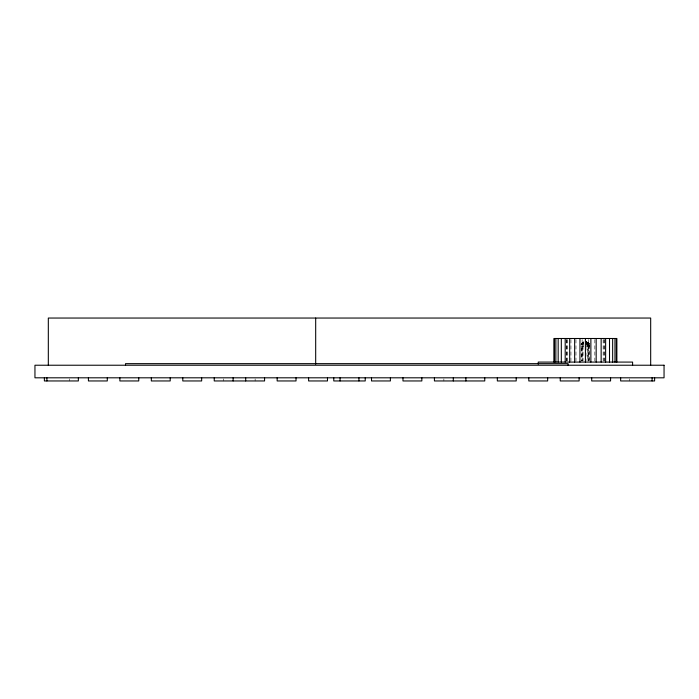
<?xml version="1.0" encoding="UTF-8"?>
<svg xmlns="http://www.w3.org/2000/svg" width="699" height="699" viewBox="0 0 699 699"><rect width="100%" height="100%" fill="white"/><g stroke="black" fill="none" stroke-linecap="round" stroke-linejoin="round"><path stroke-width="0.52" stroke-dasharray="3.5 2.62" d="M580.983 344.738L581.795 343.323L583.604 343.323L583.053 346.354L583.053 361.034M581.856 343.323L583.822 341.925L581.795 343.323L581.044 344.738L583.892 344.738M583.368 342.265L581.385 345.533L581.323 361.034M583.892 341.925L582.014 343.323L581.044 345.533L583.822 345.533M589.842 344.738L588.444 342.737L586.216 341.925L587.737 345.533L587.772 361.034M583.053 342.265L583.604 342.265L582.284 343.995L581.795 346.354L581.795 361.034M587.772 342.265L586.216 342.265L587.003 345.533L587.029 361.034M582.381 342.737L583.464 342.737L582.424 345.533L582.381 361.034M586.452 342.737L588.444 342.737M586.042 343.323L589.03 343.323L589.781 344.738L586.181 344.738M581.323 343.995L583.368 343.995M586.12 343.995L589.502 343.995M586.216 345.533L589.781 345.533L588.811 343.323L586.181 341.706L588.969 343.323M580.983 346.354L583.796 346.354M586.234 346.354L589.842 346.354M586.234 341.706L587.029 341.925M586.452 341.925L587.737 343.323L588.401 345.533L588.444 361.034M629.449 378.858L629.449 380.955M604.286 339.565L604.286 361.007M603.997 339.565L603.997 361.007M603.15 339.565L603.15 361.007M594.849 339.565L594.849 361.007M589.502 361.034L589.44 345.533L588.042 342.737L586.12 341.706L588.182 343.323L588.969 345.533L589.03 361.034M588.689 339.565L588.689 361.007M582.136 339.565L582.136 361.007M575.976 339.565L575.976 361.007M570.952 339.565L570.952 361.007M567.675 339.565L567.675 361.007M566.828 339.565L566.828 361.007M566.539 339.565L566.539 361.007M443.865 378.858L443.865 380.955M255.135 378.858L255.135 380.955M223.68 378.858L223.68 380.955M69.55 378.858L69.55 380.955"/><path stroke-width="1.05" d="M654.614 377.81L654.614 380.955L620.642 380.955L620.642 377.81M652.097 377.81L652.097 380.955M650.682 365.228L650.682 318.045L48.318 318.045L48.318 365.228M632.595 365.228L632.595 362.082L538.23 362.082L538.23 364.179M616.868 362.082L616.868 338.491L553.957 338.491L553.957 362.082M616.387 338.491L616.387 362.082M614.971 338.491L614.971 362.082M612.656 338.491L612.656 362.082M610.577 377.81L610.577 380.955L591.704 380.955L591.704 377.81M609.511 338.491L609.511 362.082M605.631 338.491L605.631 362.082M601.14 338.491L601.14 362.082M596.168 338.491L596.168 362.082M590.873 338.491L590.873 362.082M585.413 338.491L585.413 362.082M579.952 338.491L579.952 362.082M579.121 377.81L579.121 380.955L560.249 380.955L560.249 377.81M574.657 338.491L574.657 362.082M569.685 338.491L569.685 362.082M568.086 365.228L568.086 363.655L125.514 363.655L125.514 365.228M565.194 338.491L565.194 362.082M561.314 338.491L561.314 362.082M558.169 338.491L558.169 362.082M555.854 338.491L555.854 362.082M554.438 338.491L554.438 362.082M547.666 377.81L547.666 380.955L528.794 380.955L528.794 377.81M516.212 377.81L516.212 380.955L497.339 380.955L497.339 377.81M484.756 377.81L484.756 380.955L434.428 380.955L434.428 377.81M465.884 377.81L465.884 380.955M453.301 377.81L453.301 380.955M421.847 377.81L421.847 380.955L402.974 380.955L402.974 377.81M390.392 377.81L390.392 380.955L371.519 380.955L371.519 377.81M365.228 377.81L365.228 380.955L333.773 380.955L333.773 377.81M358.937 377.81L358.937 380.955M340.063 377.81L340.063 380.955M327.482 377.81L327.482 380.955L308.608 380.955L308.608 377.81M315.686 318.045L315.686 364.153M296.026 377.81L296.026 380.955L277.154 380.955L277.154 377.81M264.572 377.81L264.572 380.955L214.243 380.955L214.243 377.81M245.698 377.81L245.698 380.955M233.117 377.81L233.117 380.955M201.662 377.81L201.662 380.955L182.788 380.955L182.788 377.81M170.207 377.81L170.207 380.955L151.333 380.955L151.333 377.81M138.752 377.81L138.752 380.955L119.878 380.955L119.878 377.81M107.296 377.81L107.296 380.955L88.424 380.955L88.424 377.81M78.358 377.81L78.358 380.955L44.386 380.955L44.386 377.81M46.903 377.81L46.903 380.955M664.05 365.228L34.95 365.228L34.95 377.81L664.05 377.81L664.05 365.228"/></g></svg>
